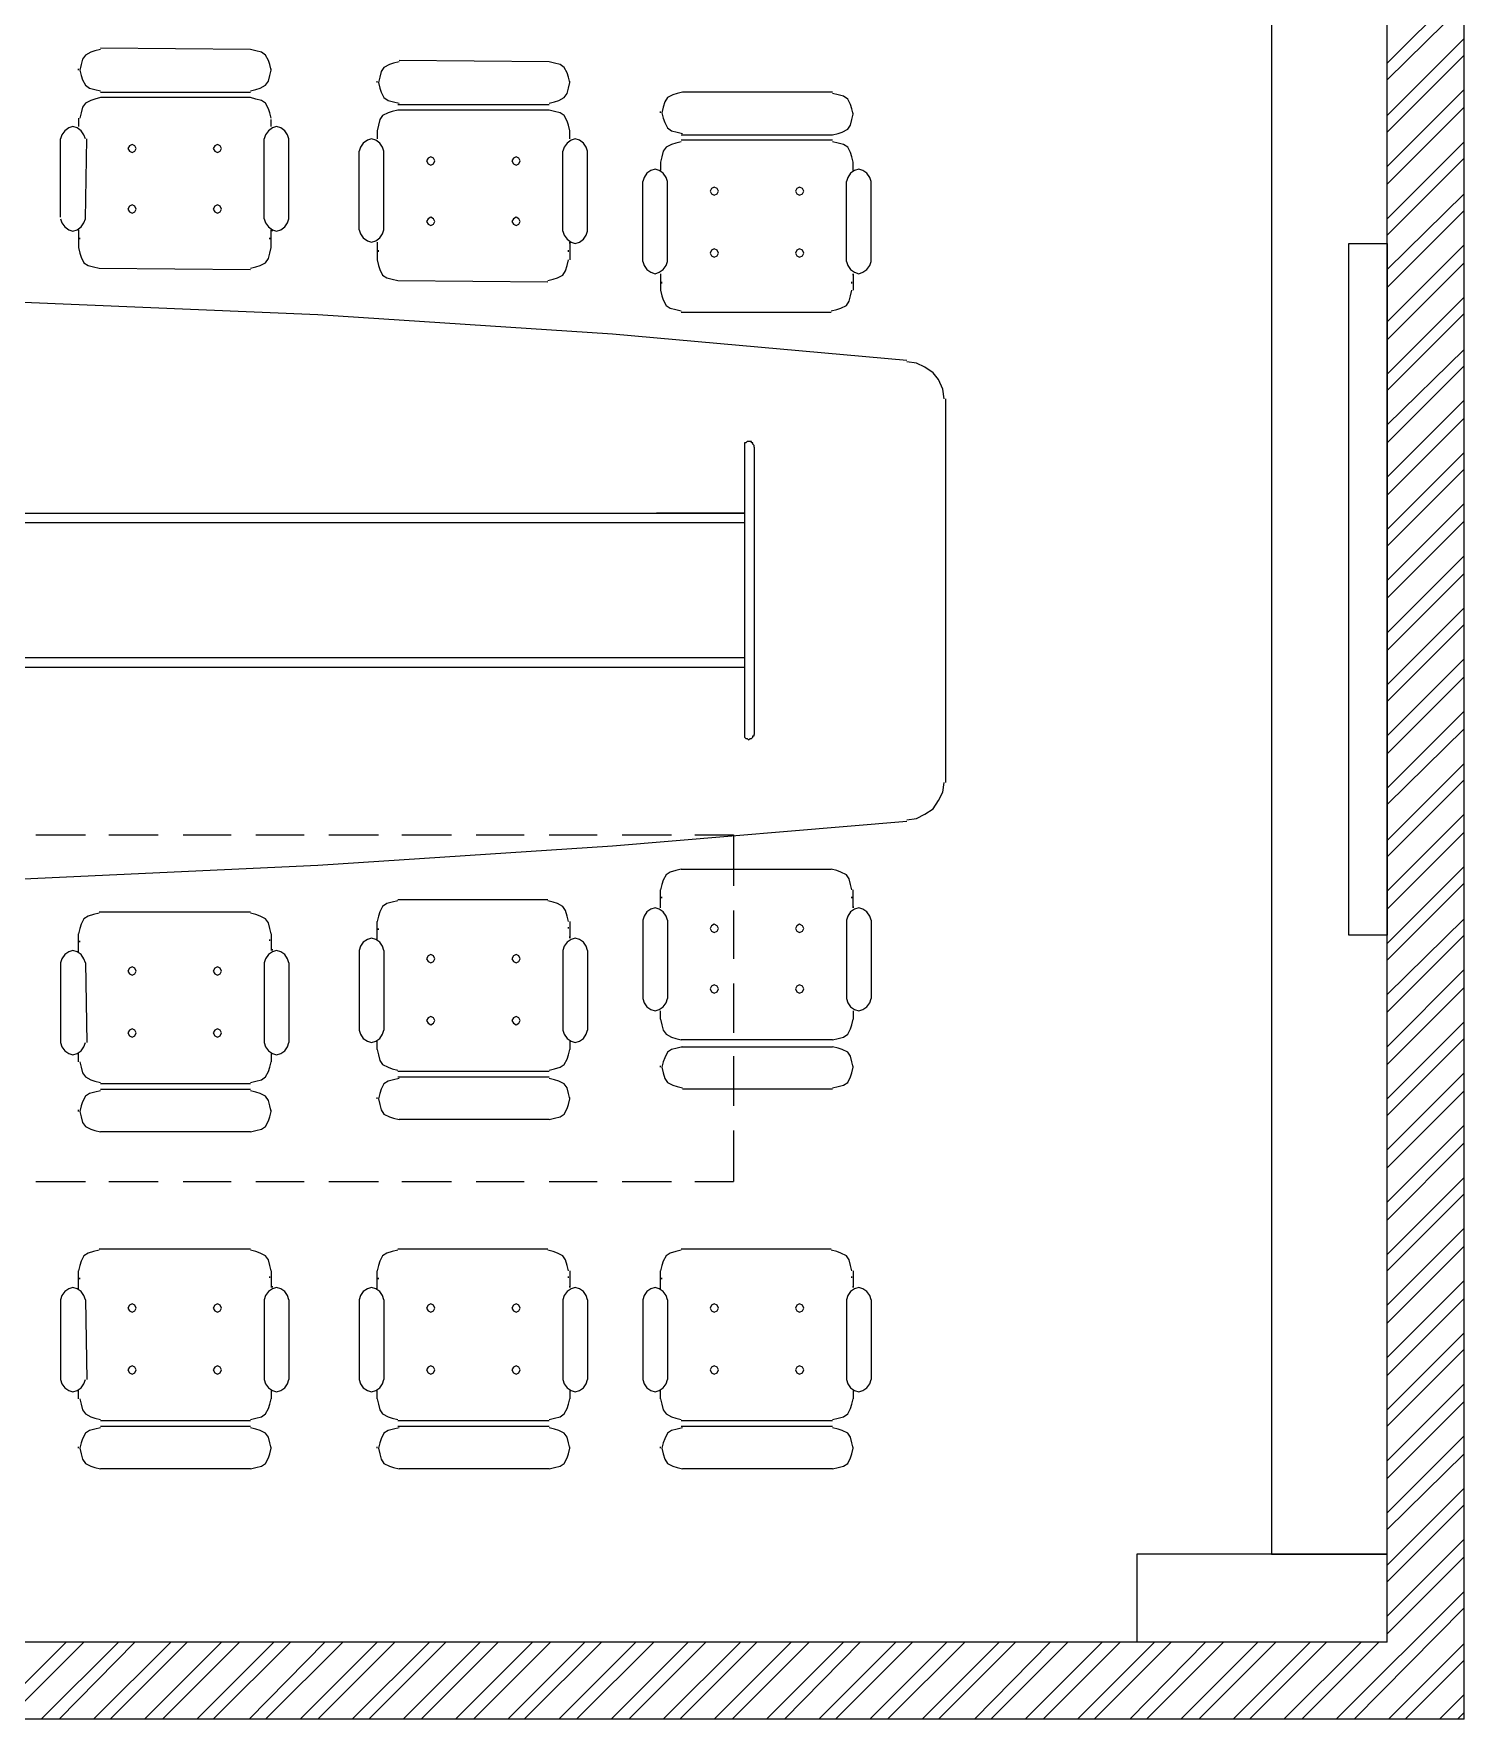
# Model space of a CAD drawing. Header units: millimetres. Extents: x 112177 to 138502, y -9410 to 1407.
# Drawn here: x 133862 to 138502, y -8723 to -3252 of the extents above; entities that cross this region are included whole.
import ezdxf

# ---------------------------------------------------------------- set-up
doc = ezdxf.new("R2010")
doc.units = ezdxf.units.MM
doc.header["$MEASUREMENT"] = 0
doc.layers.get('0').update_dxf_attribs({"linetype": 'CONTINUOUS', "lineweight": 0})

# ---------------------------------------------------------------- blocks, each defined once
blk = doc.blocks.new('A$Cf4af25b8')
at = {"color": 8, "linetype": 'Continuous', "lineweight": 25}
for p, q in [((0, 0), (0, 63.966)), ((-2.371, 2.371), (-2.371, 62.696)), ((-2.371, 50.969), (0, 53.34)), ((-2.371, 50.461), (0, 52.79)), ((-37.338, 51.393), (-41.952, 51.435)), ((-2.371, 49.361), (0, 51.731)), ((-28.152, 51.012), (-32.766, 51.054)), ((-2.371, 48.853), (0, 51.223)), ((-42.63, 50.758), (-42.63, 50.8)), ((-36.703, 50.758), (-36.703, 50.8)), ((-33.443, 50.377), (-33.443, 50.419)), ((-27.517, 50.377), (-27.517, 50.419)), ((-41.952, 50.08), (-37.338, 50.08)), ((-37.338, 49.911), (-41.952, 49.911)), ((-19.431, 50.08), (-24.045, 50.08)), ((-2.371, 47.794), (0, 50.165)), ((-32.808, 49.699), (-28.152, 49.699)), ((-28.152, 49.53), (-32.808, 49.53)), ((-24.723, 49.445), (-24.723, 49.488)), ((-18.796, 49.403), (-18.796, 49.445)), ((-2.371, 47.244), (0, 49.615)), ((-42.63, 49.276), (-42.63, 49.022)), ((-36.703, 49.022), (-36.703, 49.234)), ((-33.443, 48.895), (-33.443, 48.641)), ((-27.517, 48.641), (-27.517, 48.895)), ((-24.088, 48.768), (-19.431, 48.768)), ((-43.18, 46.228), (-43.18, 48.641)), ((-42.418, 46.186), (-42.376, 48.641)), ((-36.915, 46.186), (-36.915, 48.641)), ((-36.153, 46.186), (-36.153, 48.641)), ((-33.994, 45.847), (-33.994, 48.26)), ((-33.232, 45.847), (-33.232, 48.26)), ((-27.728, 45.805), (-27.728, 48.26)), ((-26.966, 45.805), (-26.966, 48.26)), ((-19.431, 48.599), (-24.088, 48.599)), ((-2.371, 46.186), (0, 48.556)), ((-24.723, 47.921), (-24.723, 47.667)), ((-18.796, 47.667), (-18.796, 47.921)), ((-2.371, 45.678), (0, 48.048)), ((-25.273, 44.873), (-25.273, 47.329)), ((-24.511, 44.873), (-24.511, 47.329)), ((-19.008, 44.873), (-19.008, 47.329)), ((-18.246, 44.873), (-18.246, 47.329)), ((-2.371, 44.619), (0, 46.948)), ((-2.371, 44.069), (0, 46.44)), ((-42.63, 45.847), (-42.63, 45.297)), ((-36.703, 45.297), (-36.703, 45.847)), ((-36.661, 45.805), (-36.661, 45.847)), ((-42.587, 45.551), (-42.587, 45.593)), ((-36.745, 45.551), (-36.745, 45.593)), ((-33.443, 45.466), (-33.443, 44.916)), ((-33.401, 45.17), (-33.401, 45.212)), ((-27.559, 45.17), (-27.559, 45.212)), ((-2.371, 43.011), (0, 45.381)), ((-41.995, 44.662), (-37.338, 44.619)), ((-2.371, 42.46), (0, 44.831)), ((-32.808, 44.281), (-28.194, 44.238)), ((-24.723, 44.492), (-24.723, 43.984)), ((-24.68, 44.196), (-24.68, 44.238)), ((-18.838, 44.196), (-18.838, 44.238)), ((-2.371, 41.402), (0, 43.773)), ((-24.088, 43.307), (-19.473, 43.307)), ((-2.371, 40.894), (0, 43.265)), ((-2.371, 39.836), (0, 42.164)), ((-2.371, 39.285), (0, 41.656)), ((-15.96, 40.64), (-15.96, 28.829)), ((-2.371, 38.227), (0, 40.598)), ((-2.371, 37.677), (0, 40.047)), ((-22.14, 39.158), (-22.14, 30.311)), ((-21.844, 39.158), (-21.844, 30.311)), ((-2.371, 36.618), (0, 38.989)), ((-2.371, 36.11), (0, 38.481)), ((-2.371, 35.052), (0, 37.423)), ((-78.359, 37.126), (-22.14, 37.126)), ((-22.14, 37.126), (-24.85, 37.126)), ((-2.371, 34.502), (0, 36.872)), ((-78.359, 36.83), (-22.14, 36.83)), ((-2.371, 33.443), (0, 35.814)), ((-2.371, 32.893), (0, 35.264)), ((-2.371, 31.835), (0, 34.205)), ((-2.371, 31.327), (0, 33.697)), ((-78.359, 32.681), (-22.14, 32.681)), ((-78.359, 32.385), (-22.14, 32.385)), ((-2.371, 30.268), (0, 32.639)), ((-2.371, 29.718), (0, 32.089)), ((-2.371, 28.66), (0, 31.03)), ((-2.371, 28.152), (0, 30.48)), ((-2.371, 27.051), (0, 29.422)), ((-2.371, 26.543), (0, 28.914)), ((-2.371, 25.485), (0, 27.855)), ((-43.942, 27.22), (-42.418, 27.22)), ((-41.698, 27.22), (-40.174, 27.22)), ((-39.412, 27.22), (-37.931, 27.22)), ((-37.169, 27.22), (-35.687, 27.22)), ((-34.925, 27.22), (-33.401, 27.22)), ((-32.681, 27.22), (-31.157, 27.22)), ((-30.395, 27.22), (-28.914, 27.22)), ((-28.152, 27.22), (-26.67, 27.22)), ((-25.908, 27.22), (-24.384, 27.22)), ((-23.664, 27.22), (-22.479, 27.22)), ((-22.479, 27.22), (-22.479, 25.654)), ((-2.371, 24.934), (0, 27.305)), ((-24.088, 26.162), (-19.473, 26.162)), ((-2.371, 23.876), (0, 26.247)), ((-24.723, 24.977), (-24.723, 25.527)), ((-2.371, 23.368), (0, 25.739)), ((-32.808, 25.231), (-28.194, 25.231)), ((-24.68, 25.273), (-24.68, 25.315)), ((-18.838, 25.273), (-18.838, 25.315)), ((-41.995, 24.85), (-37.338, 24.85)), ((-33.443, 24.003), (-33.443, 24.553)), ((-27.559, 24.342), (-27.559, 24.384)), ((-27.517, 24.553), (-27.517, 24.045)), ((-25.273, 24.596), (-25.273, 22.183)), ((-24.511, 24.596), (-24.511, 22.183)), ((-22.479, 24.892), (-22.479, 23.41)), ((-19.008, 24.596), (-19.008, 22.183)), ((-18.246, 24.596), (-18.246, 22.183)), ((-2.371, 22.31), (0, 24.638)), ((-42.63, 23.622), (-42.63, 24.172)), ((-42.587, 23.918), (-42.587, 23.961)), ((-36.745, 23.961), (-36.745, 24.003)), ((-36.703, 24.172), (-36.703, 23.664)), ((-33.401, 24.299), (-33.401, 24.342)), ((-27.517, 24.045), (-27.517, 24.088)), ((-2.371, 21.759), (0, 24.13)), ((-36.661, 23.664), (-36.661, 23.707)), ((-33.994, 23.664), (-33.994, 21.209)), ((-33.232, 23.664), (-33.232, 21.209)), ((-27.728, 23.664), (-27.728, 21.209)), ((-26.966, 23.664), (-26.966, 21.209)), ((-43.18, 23.283), (-43.18, 20.828)), ((-42.418, 23.283), (-42.376, 20.828)), ((-36.915, 23.283), (-36.915, 20.828)), ((-36.153, 23.283), (-36.153, 20.828)), ((-2.371, 20.701), (0, 23.072)), ((-22.479, 22.648), (-22.479, 21.124)), ((-2.371, 20.151), (0, 22.521)), ((-24.723, 21.548), (-24.723, 21.802)), ((-18.796, 21.802), (-18.796, 21.548)), ((-2.371, 19.092), (0, 21.463)), ((-33.443, 20.616), (-33.443, 20.87)), ((-27.517, 20.87), (-27.517, 20.616)), ((-19.431, 20.913), (-24.088, 20.913)), ((-2.371, 18.584), (0, 20.955)), ((-42.63, 20.235), (-42.63, 20.489)), ((-36.703, 20.489), (-36.703, 20.235)), ((-24.088, 20.701), (-19.431, 20.701)), ((-22.479, 20.405), (-22.479, 18.881)), ((-28.152, 19.939), (-32.808, 19.939)), ((-32.808, 19.77), (-28.152, 19.77)), ((-24.723, 20.066), (-24.723, 20.108)), ((-18.796, 20.066), (-18.796, 20.108)), ((-2.371, 17.526), (0, 19.897)), ((-37.338, 19.558), (-41.952, 19.558)), ((-41.952, 19.389), (-37.338, 19.389)), ((-19.431, 19.389), (-24.045, 19.389)), ((-2.371, 16.976), (0, 19.346)), ((-42.63, 18.711), (-42.63, 18.754)), ((-36.703, 18.711), (-36.703, 18.754)), ((-33.443, 19.092), (-33.443, 19.135)), ((-27.517, 19.092), (-27.517, 19.135)), ((-28.152, 18.457), (-32.766, 18.457)), ((-2.371, 15.917), (0, 18.288)), ((-37.338, 18.076), (-41.952, 18.076)), ((-22.479, 18.119), (-22.479, 16.552)), ((-2.371, 15.367), (0, 17.738)), ((-2.371, 14.309), (0, 16.679)), ((-43.942, 16.552), (-42.418, 16.552)), ((-41.698, 16.552), (-40.174, 16.552)), ((-39.412, 16.552), (-37.931, 16.552)), ((-37.169, 16.552), (-35.687, 16.552)), ((-34.925, 16.552), (-33.401, 16.552)), ((-32.681, 16.552), (-31.157, 16.552)), ((-30.395, 16.552), (-28.914, 16.552)), ((-28.152, 16.552), (-26.67, 16.552)), ((-25.908, 16.552), (-24.384, 16.552)), ((-23.664, 16.552), (-22.479, 16.552)), ((-2.371, 13.801), (0, 16.171)), ((-2.371, 12.742), (0, 15.113)), ((-2.371, 12.192), (0, 14.563)), ((-41.995, 14.478), (-37.338, 14.478)), ((-32.808, 14.478), (-28.194, 14.478)), ((-24.088, 14.478), (-19.473, 14.478)), ((-42.63, 13.25), (-42.63, 13.801)), ((-42.587, 13.547), (-42.587, 13.589)), ((-36.745, 13.589), (-36.745, 13.631)), ((-36.703, 13.801), (-36.703, 13.293)), ((-33.443, 13.25), (-33.443, 13.801)), ((-33.401, 13.547), (-33.401, 13.589)), ((-27.559, 13.589), (-27.559, 13.631)), ((-27.517, 13.801), (-27.517, 13.293)), ((-24.723, 13.25), (-24.723, 13.801)), ((-24.68, 13.547), (-24.68, 13.589)), ((-18.838, 13.589), (-18.838, 13.631)), ((-18.796, 13.801), (-18.796, 13.293)), ((-2.371, 11.134), (0, 13.504)), ((-36.661, 13.293), (-36.661, 13.335)), ((-27.517, 13.293), (-27.517, 13.335)), ((-18.796, 13.293), (-18.796, 13.335)), ((-43.18, 12.912), (-43.18, 10.456)), ((-42.418, 12.912), (-42.376, 10.456)), ((-36.915, 12.912), (-36.915, 10.456)), ((-36.153, 12.912), (-36.153, 10.456)), ((-33.994, 12.912), (-33.994, 10.456)), ((-33.232, 12.912), (-33.232, 10.456)), ((-27.728, 12.912), (-27.728, 10.456)), ((-26.966, 12.912), (-26.966, 10.456)), ((-25.273, 12.912), (-25.273, 10.456)), ((-24.511, 12.912), (-24.511, 10.456)), ((-19.008, 12.912), (-19.008, 10.456)), ((-18.246, 12.912), (-18.246, 10.456)), ((-2.371, 10.583), (0, 12.954)), ((-2.371, 9.525), (0, 11.896)), ((-2.371, 9.017), (0, 11.388)), ((-42.63, 9.864), (-42.63, 10.118)), ((-36.703, 10.118), (-36.703, 9.864)), ((-33.443, 9.864), (-33.443, 10.118)), ((-27.517, 10.118), (-27.517, 9.864)), ((-24.723, 9.864), (-24.723, 10.118)), ((-18.796, 10.118), (-18.796, 9.864)), ((-2.371, 7.959), (0, 10.329)), ((-2.371, 7.408), (0, 9.779)), ((-37.338, 9.186), (-41.952, 9.186)), ((-41.952, 9.017), (-37.338, 9.017)), ((-28.152, 9.186), (-32.808, 9.186)), ((-32.808, 9.017), (-28.152, 9.017)), ((-19.431, 9.186), (-24.088, 9.186)), ((-24.088, 9.017), (-19.431, 9.017)), ((-42.63, 8.34), (-42.63, 8.382)), ((-36.703, 8.34), (-36.703, 8.382)), ((-33.443, 8.34), (-33.443, 8.382)), ((-27.517, 8.34), (-27.517, 8.382)), ((-24.723, 8.34), (-24.723, 8.382)), ((-18.796, 8.34), (-18.796, 8.382)), ((-2.371, 6.35), (0, 8.721)), ((-2.371, 5.842), (0, 8.17)), ((-37.338, 7.705), (-41.952, 7.705)), ((-28.152, 7.705), (-32.766, 7.705)), ((-19.431, 7.705), (-24.045, 7.705)), ((-2.371, 4.741), (0, 7.112)), ((-2.371, 4.233), (0, 6.604)), ((-2.371, 3.175), (0, 5.546)), ((-2.371, 5.08), (-10.075, 5.08)), ((-10.075, 5.08), (-10.075, 2.371)), ((-2.371, 2.625), (0, 4.995)), ((-3.937, 0), (0, 3.937)), ((-3.387, 0), (0, 3.429)), ((-10.075, 2.371), (-55.499, 2.371)), ((-45.381, 0), (-43.011, 2.371)), ((-44.831, 0), (-42.46, 2.371)), ((-43.773, 0), (-41.402, 2.371)), ((-43.222, 0), (-40.894, 2.371)), ((-42.164, 0), (-39.793, 2.371)), ((-41.656, 0), (-39.285, 2.371)), ((-40.598, 0), (-38.227, 2.371)), ((-40.047, 0), (-37.677, 2.371)), ((-38.989, 0), (-36.618, 2.371)), ((-38.481, 0), (-36.11, 2.371)), ((-37.38, 0), (-35.052, 2.371)), ((-36.872, 0), (-34.502, 2.371)), ((-35.814, 0), (-33.443, 2.371)), ((-35.264, 0), (-32.893, 2.371)), ((-34.205, 0), (-31.835, 2.371)), ((-33.697, 0), (-31.327, 2.371)), ((-32.639, 0), (-30.268, 2.371)), ((-32.089, 0), (-29.718, 2.371)), ((-31.03, 0), (-28.66, 2.371)), ((-30.48, 0), (-28.109, 2.371)), ((-29.422, 0), (-27.051, 2.371)), ((-28.914, 0), (-26.543, 2.371)), ((-27.855, 0), (-25.485, 2.371)), ((-27.305, 0), (-24.934, 2.371)), ((-26.247, 0), (-23.876, 2.371)), ((-25.696, 0), (-23.326, 2.371)), ((-24.638, 0), (-22.267, 2.371)), ((-24.13, 0), (-21.759, 2.371)), ((-23.072, 0), (-20.701, 2.371)), ((-22.521, 0), (-20.151, 2.371)), ((-21.463, 0), (-19.092, 2.371)), ((-20.913, 0), (-18.584, 2.371)), ((-19.854, 0), (-17.484, 2.371)), ((-19.346, 0), (-16.976, 2.371)), ((-18.288, 0), (-15.917, 2.371)), ((-17.738, 0), (-15.367, 2.371)), ((-16.679, 0), (-14.309, 2.371)), ((-16.171, 0), (-13.801, 2.371)), ((-15.071, 0), (-12.742, 2.371)), ((-14.563, 0), (-12.192, 2.371)), ((-13.504, 0), (-11.134, 2.371)), ((-12.954, 0), (-10.583, 2.371)), ((-11.896, 0), (-9.525, 2.371)), ((-11.388, 0), (-9.017, 2.371)), ((-10.287, 0), (-7.959, 2.371)), ((-2.371, 2.371), (-10.075, 2.371)), ((-9.779, 0), (-7.408, 2.371)), ((-8.721, 0), (-6.35, 2.371)), ((-8.17, 0), (-5.8, 2.371)), ((-7.112, 0), (-4.741, 2.371)), ((-6.604, 0), (-4.233, 2.371)), ((-5.546, 0), (-3.175, 2.371)), ((-4.995, 0), (-2.625, 2.371)), ((-2.328, 0), (0, 2.328)), ((-1.82, 0), (0, 1.82)), ((-0.762, 0), (0, 0.762)), ((-10.075, 0), (-55.499, 0)), ((0, 0), (-10.075, 0)), ((-0.212, 0), (0, 0.212))]:
    blk.add_line(p, q, dxfattribs=at)
for points in [[(-5.927, 65.236), (-5.927, 5.08), (-2.371, 5.08), (-2.371, 62.696)], [(-41.952, 51.393), (-42.122, 51.35), (-42.249, 51.308), (-42.418, 51.223), (-42.503, 51.096), (-42.545, 50.927), (-42.587, 50.758)], [(-36.703, 50.758), (-36.745, 50.927), (-36.788, 51.054), (-36.872, 51.223), (-36.999, 51.308), (-37.169, 51.35), (-37.338, 51.393)], [(-32.766, 51.012), (-32.935, 50.969), (-33.062, 50.927), (-33.232, 50.842), (-33.316, 50.715), (-33.359, 50.546), (-33.401, 50.377)], [(-27.517, 50.377), (-27.559, 50.546), (-27.601, 50.673), (-27.686, 50.842), (-27.813, 50.927), (-27.982, 50.969), (-28.152, 51.012)], [(-42.587, 50.758), (-42.545, 50.588), (-42.503, 50.461), (-42.418, 50.292), (-42.291, 50.207), (-42.122, 50.165), (-41.952, 50.123)], [(-37.338, 50.123), (-37.169, 50.165), (-37.042, 50.207), (-36.872, 50.292), (-36.788, 50.419), (-36.745, 50.588), (-36.703, 50.758)], [(-33.401, 50.377), (-33.359, 50.207), (-33.316, 50.08), (-33.232, 49.911), (-33.105, 49.826), (-32.935, 49.784), (-32.766, 49.742)], [(-28.152, 49.742), (-27.982, 49.784), (-27.855, 49.826), (-27.686, 49.911), (-27.601, 50.038), (-27.559, 50.207), (-27.517, 50.377)], [(-41.952, 49.911), (-42.122, 49.869), (-42.249, 49.826), (-42.418, 49.742), (-42.503, 49.615), (-42.545, 49.445), (-42.587, 49.276)], [(-36.703, 49.276), (-36.745, 49.445), (-36.788, 49.572), (-36.872, 49.742), (-36.999, 49.826), (-37.169, 49.869), (-37.338, 49.911)], [(-24.045, 50.08), (-24.215, 50.038), (-24.342, 49.996), (-24.511, 49.911), (-24.596, 49.784), (-24.638, 49.615), (-24.68, 49.445)], [(-18.796, 49.403), (-18.838, 49.572), (-18.881, 49.699), (-18.965, 49.869), (-19.092, 49.953), (-19.262, 49.996), (-19.431, 50.038)], [(-32.808, 49.53), (-32.978, 49.488), (-33.105, 49.445), (-33.274, 49.361), (-33.359, 49.234), (-33.401, 49.064), (-33.443, 48.895)], [(-27.517, 48.895), (-27.559, 49.064), (-27.601, 49.191), (-27.686, 49.361), (-27.813, 49.445), (-27.982, 49.488), (-28.152, 49.53)], [(-24.68, 49.445), (-24.638, 49.276), (-24.596, 49.149), (-24.511, 48.98), (-24.384, 48.895), (-24.215, 48.853), (-24.045, 48.81)], [(-19.431, 48.768), (-19.262, 48.81), (-19.135, 48.853), (-18.965, 48.937), (-18.881, 49.064), (-18.838, 49.234), (-18.796, 49.403)], [(-42.418, 48.641), (-42.46, 48.768), (-42.545, 48.895), (-42.672, 48.98), (-42.799, 49.022), (-42.926, 48.98), (-43.053, 48.895), (-43.138, 48.768), (-43.18, 48.641)], [(-36.153, 48.641), (-36.195, 48.768), (-36.28, 48.895), (-36.407, 48.98), (-36.534, 49.022), (-36.661, 48.98), (-36.788, 48.895), (-36.872, 48.768), (-36.915, 48.641)], [(-33.232, 48.26), (-33.274, 48.387), (-33.359, 48.514), (-33.486, 48.599), (-33.613, 48.641), (-33.74, 48.599), (-33.867, 48.514), (-33.951, 48.387), (-33.994, 48.26)], [(-26.966, 48.26), (-27.009, 48.387), (-27.093, 48.514), (-27.22, 48.599), (-27.347, 48.641), (-27.474, 48.599), (-27.601, 48.514), (-27.686, 48.387), (-27.728, 48.26)], [(-24.088, 48.556), (-24.257, 48.514), (-24.384, 48.472), (-24.553, 48.387), (-24.638, 48.26), (-24.68, 48.091), (-24.723, 47.921)], [(-18.796, 47.921), (-18.838, 48.091), (-18.881, 48.218), (-18.965, 48.387), (-19.092, 48.472), (-19.262, 48.514), (-19.431, 48.556)], [(-24.511, 47.329), (-24.553, 47.456), (-24.638, 47.583), (-24.765, 47.667), (-24.892, 47.71), (-25.019, 47.667), (-25.146, 47.583), (-25.231, 47.456), (-25.273, 47.329)], [(-18.246, 47.329), (-18.288, 47.456), (-18.373, 47.583), (-18.5, 47.667), (-18.627, 47.71), (-18.754, 47.667), (-18.881, 47.583), (-18.965, 47.456), (-19.008, 47.329)], [(-43.18, 46.186), (-43.138, 46.059), (-43.053, 45.932), (-42.926, 45.847), (-42.799, 45.805), (-42.672, 45.847), (-42.545, 45.932), (-42.46, 46.059), (-42.418, 46.186)], [(-36.915, 46.186), (-36.872, 46.059), (-36.788, 45.932), (-36.661, 45.847), (-36.534, 45.805), (-36.407, 45.847), (-36.28, 45.932), (-36.195, 46.059), (-36.153, 46.186)], [(-33.994, 45.847), (-33.951, 45.72), (-33.867, 45.593), (-33.74, 45.508), (-33.613, 45.466), (-33.486, 45.508), (-33.359, 45.593), (-33.274, 45.72), (-33.232, 45.847)], [(-27.728, 45.805), (-27.686, 45.678), (-27.601, 45.551), (-27.474, 45.466), (-27.347, 45.424), (-27.22, 45.466), (-27.093, 45.551), (-27.009, 45.678), (-26.966, 45.805)], [(-42.63, 45.297), (-42.587, 45.127), (-42.545, 45), (-42.46, 44.831), (-42.333, 44.746), (-42.164, 44.704), (-41.995, 44.662)], [(-37.338, 44.662), (-37.169, 44.704), (-37.042, 44.746), (-36.872, 44.831), (-36.788, 44.958), (-36.745, 45.127), (-36.703, 45.297)], [(-27.517, 45.424), (-27.517, 45.466), (-27.517, 44.916)], [(-33.443, 44.916), (-33.401, 44.746), (-33.359, 44.619), (-33.274, 44.45), (-33.147, 44.365), (-32.978, 44.323), (-32.808, 44.281)], [(-28.194, 44.281), (-28.025, 44.323), (-27.898, 44.365), (-27.728, 44.45), (-27.644, 44.577), (-27.601, 44.746), (-27.559, 44.916)], [(-25.273, 44.873), (-25.231, 44.746), (-25.146, 44.619), (-25.019, 44.535), (-24.892, 44.492), (-24.765, 44.535), (-24.638, 44.619), (-24.553, 44.746), (-24.511, 44.873)], [(-19.008, 44.873), (-18.965, 44.746), (-18.881, 44.619), (-18.754, 44.535), (-18.627, 44.492), (-18.5, 44.535), (-18.373, 44.619), (-18.288, 44.746), (-18.246, 44.873)], [(-18.796, 44.45), (-18.796, 44.492), (-18.796, 43.984)], [(-17.145, 41.825), (-26.204, 42.63), (-35.264, 43.222), (-44.323, 43.603)], [(-24.723, 43.984), (-24.68, 43.815), (-24.638, 43.688), (-24.553, 43.519), (-24.426, 43.434), (-24.257, 43.392), (-24.088, 43.349)], [(-19.473, 43.349), (-19.304, 43.392), (-19.177, 43.434), (-19.008, 43.519), (-18.923, 43.646), (-18.881, 43.815), (-18.838, 43.984)], [(-16.002, 40.64), (-16.044, 40.936), (-16.171, 41.233), (-16.341, 41.444), (-16.595, 41.614), (-16.849, 41.741), (-17.145, 41.783)], [(-21.844, 39.158), (-21.844, 39.201), (-21.886, 39.243), (-21.886, 39.285), (-21.929, 39.285), (-21.929, 39.328), (-21.971, 39.328), (-22.013, 39.328), (-22.056, 39.328), (-22.098, 39.285), (-22.14, 39.285), (-22.14, 39.243), (-22.14, 39.201), (-22.14, 39.158)], [(-22.14, 30.311), (-22.14, 30.268), (-22.14, 30.226), (-22.098, 30.184), (-22.056, 30.184), (-22.013, 30.141), (-21.971, 30.184), (-21.929, 30.184), (-21.886, 30.226), (-21.886, 30.268), (-21.844, 30.268), (-21.844, 30.311)], [(-17.145, 27.686), (-16.849, 27.728), (-16.595, 27.855), (-16.341, 28.025), (-16.171, 28.279), (-16.044, 28.533), (-16.002, 28.829)], [(-44.323, 25.866), (-35.264, 26.289), (-26.204, 26.882), (-17.145, 27.644)], [(-24.088, 26.162), (-24.257, 26.12), (-24.426, 26.077), (-24.553, 25.993), (-24.638, 25.823), (-24.68, 25.696), (-24.723, 25.527)], [(-18.838, 25.527), (-18.881, 25.696), (-18.923, 25.866), (-19.008, 25.993), (-19.177, 26.077), (-19.304, 26.12), (-19.473, 26.162)], [(-18.796, 25.019), (-18.796, 24.977), (-18.796, 25.527)], [(-32.808, 25.188), (-32.978, 25.146), (-33.147, 25.104), (-33.274, 25.019), (-33.359, 24.85), (-33.401, 24.723), (-33.443, 24.553)], [(-27.559, 24.553), (-27.601, 24.723), (-27.644, 24.892), (-27.728, 25.019), (-27.898, 25.104), (-28.025, 25.146), (-28.194, 25.188)], [(-24.511, 24.596), (-24.553, 24.723), (-24.638, 24.85), (-24.765, 24.934), (-24.892, 24.977), (-25.019, 24.934), (-25.146, 24.85), (-25.231, 24.723), (-25.273, 24.596)], [(-18.246, 24.596), (-18.288, 24.723), (-18.373, 24.85), (-18.5, 24.934), (-18.627, 24.977), (-18.754, 24.934), (-18.881, 24.85), (-18.965, 24.723), (-19.008, 24.596)], [(-41.995, 24.807), (-42.164, 24.765), (-42.333, 24.723), (-42.46, 24.638), (-42.545, 24.469), (-42.587, 24.342), (-42.63, 24.172)], [(-36.703, 24.172), (-36.745, 24.342), (-36.788, 24.511), (-36.872, 24.638), (-37.042, 24.723), (-37.169, 24.765), (-37.338, 24.807)], [(-33.232, 23.664), (-33.274, 23.791), (-33.359, 23.918), (-33.486, 24.003), (-33.613, 24.045), (-33.74, 24.003), (-33.867, 23.918), (-33.951, 23.791), (-33.994, 23.664)], [(-26.966, 23.664), (-27.009, 23.791), (-27.093, 23.918), (-27.22, 24.003), (-27.347, 24.045), (-27.474, 24.003), (-27.601, 23.918), (-27.686, 23.791), (-27.728, 23.664)], [(-42.418, 23.283), (-42.46, 23.41), (-42.545, 23.537), (-42.672, 23.622), (-42.799, 23.664), (-42.926, 23.622), (-43.053, 23.537), (-43.138, 23.41), (-43.18, 23.283)], [(-36.153, 23.283), (-36.195, 23.41), (-36.28, 23.537), (-36.407, 23.622), (-36.534, 23.664), (-36.661, 23.622), (-36.788, 23.537), (-36.872, 23.41), (-36.915, 23.283)], [(-25.273, 22.183), (-25.231, 22.056), (-25.146, 21.929), (-25.019, 21.844), (-24.892, 21.802), (-24.765, 21.844), (-24.638, 21.929), (-24.553, 22.056), (-24.511, 22.183)], [(-19.008, 22.183), (-18.965, 22.056), (-18.881, 21.929), (-18.754, 21.844), (-18.627, 21.802), (-18.5, 21.844), (-18.373, 21.929), (-18.288, 22.056), (-18.246, 22.183)], [(-24.723, 21.548), (-24.68, 21.378), (-24.638, 21.209), (-24.553, 21.082), (-24.384, 20.997), (-24.257, 20.955), (-24.088, 20.913)], [(-19.431, 20.913), (-19.262, 20.955), (-19.092, 20.997), (-18.965, 21.082), (-18.881, 21.251), (-18.838, 21.378), (-18.796, 21.548)], [(-43.18, 20.828), (-43.138, 20.701), (-43.053, 20.574), (-42.926, 20.489), (-42.799, 20.447), (-42.672, 20.489), (-42.545, 20.574), (-42.46, 20.701), (-42.418, 20.828)], [(-36.915, 20.828), (-36.872, 20.701), (-36.788, 20.574), (-36.661, 20.489), (-36.534, 20.447), (-36.407, 20.489), (-36.28, 20.574), (-36.195, 20.701), (-36.153, 20.828)], [(-33.994, 21.209), (-33.951, 21.082), (-33.867, 20.955), (-33.74, 20.87), (-33.613, 20.828), (-33.486, 20.87), (-33.359, 20.955), (-33.274, 21.082), (-33.232, 21.209)], [(-27.728, 21.209), (-27.686, 21.082), (-27.601, 20.955), (-27.474, 20.87), (-27.347, 20.828), (-27.22, 20.87), (-27.093, 20.955), (-27.009, 21.082), (-26.966, 21.209)], [(-42.587, 20.235), (-42.545, 20.066), (-42.503, 19.897), (-42.418, 19.77), (-42.249, 19.685), (-42.122, 19.643), (-41.952, 19.6)], [(-37.338, 19.6), (-37.169, 19.643), (-36.999, 19.685), (-36.872, 19.77), (-36.788, 19.939), (-36.745, 20.066), (-36.703, 20.235)], [(-33.443, 20.616), (-33.401, 20.447), (-33.359, 20.278), (-33.274, 20.151), (-33.105, 20.066), (-32.978, 20.024), (-32.808, 19.981)], [(-28.152, 19.981), (-27.982, 20.024), (-27.813, 20.066), (-27.686, 20.151), (-27.601, 20.32), (-27.559, 20.447), (-27.517, 20.616)], [(-24.045, 20.701), (-24.215, 20.659), (-24.384, 20.616), (-24.511, 20.532), (-24.596, 20.362), (-24.638, 20.235), (-24.68, 20.066)], [(-18.796, 20.066), (-18.838, 20.235), (-18.881, 20.405), (-18.965, 20.532), (-19.135, 20.616), (-19.262, 20.659), (-19.431, 20.701)], [(-32.766, 19.727), (-32.935, 19.685), (-33.105, 19.643), (-33.232, 19.558), (-33.316, 19.389), (-33.359, 19.262), (-33.401, 19.092)], [(-27.517, 19.092), (-27.559, 19.262), (-27.601, 19.431), (-27.686, 19.558), (-27.855, 19.643), (-27.982, 19.685), (-28.152, 19.727)], [(-24.68, 20.066), (-24.638, 19.897), (-24.596, 19.727), (-24.511, 19.6), (-24.342, 19.516), (-24.215, 19.473), (-24.045, 19.431)], [(-19.431, 19.431), (-19.262, 19.473), (-19.092, 19.516), (-18.965, 19.6), (-18.881, 19.77), (-18.838, 19.897), (-18.796, 20.066)], [(-41.952, 19.346), (-42.122, 19.304), (-42.291, 19.262), (-42.418, 19.177), (-42.503, 19.008), (-42.545, 18.881), (-42.587, 18.711)], [(-36.703, 18.711), (-36.745, 18.881), (-36.788, 19.05), (-36.872, 19.177), (-37.042, 19.262), (-37.169, 19.304), (-37.338, 19.346)], [(-42.587, 18.711), (-42.545, 18.542), (-42.503, 18.373), (-42.418, 18.246), (-42.249, 18.161), (-42.122, 18.119), (-41.952, 18.076)], [(-37.338, 18.076), (-37.169, 18.119), (-36.999, 18.161), (-36.872, 18.246), (-36.788, 18.415), (-36.745, 18.542), (-36.703, 18.711)], [(-33.401, 19.092), (-33.359, 18.923), (-33.316, 18.754), (-33.232, 18.627), (-33.062, 18.542), (-32.935, 18.5), (-32.766, 18.457)], [(-28.152, 18.457), (-27.982, 18.5), (-27.813, 18.542), (-27.686, 18.627), (-27.601, 18.796), (-27.559, 18.923), (-27.517, 19.092)], [(-41.995, 14.436), (-42.164, 14.393), (-42.333, 14.351), (-42.46, 14.266), (-42.545, 14.097), (-42.587, 13.97), (-42.63, 13.801)], [(-36.703, 13.801), (-36.745, 13.97), (-36.788, 14.139), (-36.872, 14.266), (-37.042, 14.351), (-37.169, 14.393), (-37.338, 14.436)], [(-32.808, 14.436), (-32.978, 14.393), (-33.147, 14.351), (-33.274, 14.266), (-33.359, 14.097), (-33.401, 13.97), (-33.443, 13.801)], [(-27.559, 13.801), (-27.601, 13.97), (-27.644, 14.139), (-27.728, 14.266), (-27.898, 14.351), (-28.025, 14.393), (-28.194, 14.436)], [(-24.088, 14.436), (-24.257, 14.393), (-24.426, 14.351), (-24.553, 14.266), (-24.638, 14.097), (-24.68, 13.97), (-24.723, 13.801)], [(-18.838, 13.801), (-18.881, 13.97), (-18.923, 14.139), (-19.008, 14.266), (-19.177, 14.351), (-19.304, 14.393), (-19.473, 14.436)], [(-42.418, 12.912), (-42.46, 13.039), (-42.545, 13.166), (-42.672, 13.25), (-42.799, 13.293), (-42.926, 13.25), (-43.053, 13.166), (-43.138, 13.039), (-43.18, 12.912)], [(-36.153, 12.912), (-36.195, 13.039), (-36.28, 13.166), (-36.407, 13.25), (-36.534, 13.293), (-36.661, 13.25), (-36.788, 13.166), (-36.872, 13.039), (-36.915, 12.912)], [(-33.232, 12.912), (-33.274, 13.039), (-33.359, 13.166), (-33.486, 13.25), (-33.613, 13.293), (-33.74, 13.25), (-33.867, 13.166), (-33.951, 13.039), (-33.994, 12.912)], [(-26.966, 12.912), (-27.009, 13.039), (-27.093, 13.166), (-27.22, 13.25), (-27.347, 13.293), (-27.474, 13.25), (-27.601, 13.166), (-27.686, 13.039), (-27.728, 12.912)], [(-24.511, 12.912), (-24.553, 13.039), (-24.638, 13.166), (-24.765, 13.25), (-24.892, 13.293), (-25.019, 13.25), (-25.146, 13.166), (-25.231, 13.039), (-25.273, 12.912)], [(-18.246, 12.912), (-18.288, 13.039), (-18.373, 13.166), (-18.5, 13.25), (-18.627, 13.293), (-18.754, 13.25), (-18.881, 13.166), (-18.965, 13.039), (-19.008, 12.912)], [(-43.18, 10.456), (-43.138, 10.329), (-43.053, 10.202), (-42.926, 10.118), (-42.799, 10.075), (-42.672, 10.118), (-42.545, 10.202), (-42.46, 10.329), (-42.418, 10.456)], [(-36.915, 10.456), (-36.872, 10.329), (-36.788, 10.202), (-36.661, 10.118), (-36.534, 10.075), (-36.407, 10.118), (-36.28, 10.202), (-36.195, 10.329), (-36.153, 10.456)], [(-33.994, 10.456), (-33.951, 10.329), (-33.867, 10.202), (-33.74, 10.118), (-33.613, 10.075), (-33.486, 10.118), (-33.359, 10.202), (-33.274, 10.329), (-33.232, 10.456)], [(-27.728, 10.456), (-27.686, 10.329), (-27.601, 10.202), (-27.474, 10.118), (-27.347, 10.075), (-27.22, 10.118), (-27.093, 10.202), (-27.009, 10.329), (-26.966, 10.456)], [(-25.273, 10.456), (-25.231, 10.329), (-25.146, 10.202), (-25.019, 10.118), (-24.892, 10.075), (-24.765, 10.118), (-24.638, 10.202), (-24.553, 10.329), (-24.511, 10.456)], [(-19.008, 10.456), (-18.965, 10.329), (-18.881, 10.202), (-18.754, 10.118), (-18.627, 10.075), (-18.5, 10.118), (-18.373, 10.202), (-18.288, 10.329), (-18.246, 10.456)], [(-42.587, 9.864), (-42.545, 9.694), (-42.503, 9.525), (-42.418, 9.398), (-42.249, 9.313), (-42.122, 9.271), (-41.952, 9.229)], [(-37.338, 9.229), (-37.169, 9.271), (-36.999, 9.313), (-36.872, 9.398), (-36.788, 9.567), (-36.745, 9.694), (-36.703, 9.864)], [(-33.443, 9.864), (-33.401, 9.694), (-33.359, 9.525), (-33.274, 9.398), (-33.105, 9.313), (-32.978, 9.271), (-32.808, 9.229)], [(-28.152, 9.229), (-27.982, 9.271), (-27.813, 9.313), (-27.686, 9.398), (-27.601, 9.567), (-27.559, 9.694), (-27.517, 9.864)], [(-24.723, 9.864), (-24.68, 9.694), (-24.638, 9.525), (-24.553, 9.398), (-24.384, 9.313), (-24.257, 9.271), (-24.088, 9.229)], [(-19.431, 9.229), (-19.262, 9.271), (-19.092, 9.313), (-18.965, 9.398), (-18.881, 9.567), (-18.838, 9.694), (-18.796, 9.864)], [(-41.952, 8.975), (-42.122, 8.932), (-42.291, 8.89), (-42.418, 8.805), (-42.503, 8.636), (-42.545, 8.509), (-42.587, 8.34)], [(-36.703, 8.34), (-36.745, 8.509), (-36.788, 8.678), (-36.872, 8.805), (-37.042, 8.89), (-37.169, 8.932), (-37.338, 8.975)], [(-32.766, 8.975), (-32.935, 8.932), (-33.105, 8.89), (-33.232, 8.805), (-33.316, 8.636), (-33.359, 8.509), (-33.401, 8.34)], [(-27.517, 8.34), (-27.559, 8.509), (-27.601, 8.678), (-27.686, 8.805), (-27.855, 8.89), (-27.982, 8.932), (-28.152, 8.975)], [(-24.045, 8.975), (-24.215, 8.932), (-24.384, 8.89), (-24.511, 8.805), (-24.596, 8.636), (-24.638, 8.509), (-24.68, 8.34)], [(-18.796, 8.34), (-18.838, 8.509), (-18.881, 8.678), (-18.965, 8.805), (-19.135, 8.89), (-19.262, 8.932), (-19.431, 8.975)], [(-42.587, 8.34), (-42.545, 8.17), (-42.503, 8.001), (-42.418, 7.874), (-42.249, 7.789), (-42.122, 7.747), (-41.952, 7.705)], [(-37.338, 7.705), (-37.169, 7.747), (-36.999, 7.789), (-36.872, 7.874), (-36.788, 8.043), (-36.745, 8.17), (-36.703, 8.34)], [(-33.401, 8.34), (-33.359, 8.17), (-33.316, 8.001), (-33.232, 7.874), (-33.062, 7.789), (-32.935, 7.747), (-32.766, 7.705)], [(-28.152, 7.705), (-27.982, 7.747), (-27.813, 7.789), (-27.686, 7.874), (-27.601, 8.043), (-27.559, 8.17), (-27.517, 8.34)], [(-24.68, 8.34), (-24.638, 8.17), (-24.596, 8.001), (-24.511, 7.874), (-24.342, 7.789), (-24.215, 7.747), (-24.045, 7.705)], [(-19.431, 7.705), (-19.262, 7.747), (-19.092, 7.789), (-18.965, 7.874), (-18.881, 8.043), (-18.838, 8.17), (-18.796, 8.34)]]:
    blk.add_lwpolyline(points, dxfattribs=at)
for points in [[(-41.063, 48.429), (-41.106, 48.345), (-41.063, 48.26), (-40.979, 48.218), (-40.894, 48.26), (-40.852, 48.345), (-40.894, 48.429), (-40.979, 48.472)], [(-38.439, 48.429), (-38.481, 48.345), (-38.439, 48.26), (-38.354, 48.218), (-38.269, 48.26), (-38.227, 48.345), (-38.269, 48.429), (-38.354, 48.472)], [(-31.877, 48.048), (-31.919, 47.964), (-31.877, 47.879), (-31.792, 47.837), (-31.708, 47.879), (-31.665, 47.964), (-31.708, 48.048), (-31.792, 48.091)], [(-29.252, 48.048), (-29.295, 47.964), (-29.252, 47.879), (-29.168, 47.837), (-29.083, 47.879), (-29.041, 47.964), (-29.083, 48.048), (-29.168, 48.091)], [(-23.156, 47.117), (-23.199, 47.032), (-23.156, 46.948), (-23.072, 46.905), (-22.987, 46.948), (-22.945, 47.032), (-22.987, 47.117), (-23.072, 47.159)], [(-20.532, 47.117), (-20.574, 47.032), (-20.532, 46.948), (-20.447, 46.905), (-20.362, 46.948), (-20.32, 47.032), (-20.362, 47.117), (-20.447, 47.159)], [(-40.894, 46.567), (-40.979, 46.609), (-41.063, 46.567), (-41.106, 46.482), (-41.063, 46.397), (-40.979, 46.355), (-40.894, 46.397), (-40.852, 46.482)], [(-38.439, 46.567), (-38.481, 46.482), (-38.439, 46.397), (-38.354, 46.355), (-38.269, 46.397), (-38.227, 46.482), (-38.269, 46.567), (-38.354, 46.609)], [(-31.708, 46.186), (-31.792, 46.228), (-31.877, 46.186), (-31.919, 46.101), (-31.877, 46.016), (-31.792, 45.974), (-31.708, 46.016), (-31.665, 46.101)], [(-29.252, 46.186), (-29.295, 46.101), (-29.252, 46.016), (-29.168, 45.974), (-29.083, 46.016), (-29.041, 46.101), (-29.083, 46.186), (-29.168, 46.228)], [(-22.987, 45.212), (-23.072, 45.254), (-23.156, 45.212), (-23.199, 45.127), (-23.156, 45.043), (-23.072, 45), (-22.987, 45.043), (-22.945, 45.127)], [(-20.532, 45.212), (-20.574, 45.127), (-20.532, 45.043), (-20.447, 45), (-20.362, 45.043), (-20.32, 45.127), (-20.362, 45.212), (-20.447, 45.254)], [(-3.556, 45.424), (-2.371, 45.424), (-2.371, 24.13), (-3.556, 24.13)], [(-23.156, 24.426), (-23.199, 24.342), (-23.156, 24.257), (-23.072, 24.215), (-22.987, 24.257), (-22.945, 24.342), (-22.987, 24.426), (-23.072, 24.469)], [(-20.362, 24.426), (-20.447, 24.469), (-20.532, 24.426), (-20.574, 24.342), (-20.532, 24.257), (-20.447, 24.215), (-20.362, 24.257), (-20.32, 24.342)], [(-31.877, 23.495), (-31.919, 23.41), (-31.877, 23.326), (-31.792, 23.283), (-31.708, 23.326), (-31.665, 23.41), (-31.708, 23.495), (-31.792, 23.537)], [(-29.083, 23.495), (-29.168, 23.537), (-29.252, 23.495), (-29.295, 23.41), (-29.252, 23.326), (-29.168, 23.283), (-29.083, 23.326), (-29.041, 23.41)], [(-41.063, 23.114), (-41.106, 23.029), (-41.063, 22.945), (-40.979, 22.902), (-40.894, 22.945), (-40.852, 23.029), (-40.894, 23.114), (-40.979, 23.156)], [(-38.269, 23.114), (-38.354, 23.156), (-38.439, 23.114), (-38.481, 23.029), (-38.439, 22.945), (-38.354, 22.902), (-38.269, 22.945), (-38.227, 23.029)], [(-22.987, 22.564), (-23.072, 22.606), (-23.156, 22.564), (-23.199, 22.479), (-23.156, 22.394), (-23.072, 22.352), (-22.987, 22.394), (-22.945, 22.479)], [(-20.362, 22.564), (-20.447, 22.606), (-20.532, 22.564), (-20.574, 22.479), (-20.532, 22.394), (-20.447, 22.352), (-20.362, 22.394), (-20.32, 22.479)], [(-31.708, 21.59), (-31.792, 21.632), (-31.877, 21.59), (-31.919, 21.505), (-31.877, 21.421), (-31.792, 21.378), (-31.708, 21.421), (-31.665, 21.505)], [(-29.083, 21.59), (-29.168, 21.632), (-29.252, 21.59), (-29.295, 21.505), (-29.252, 21.421), (-29.168, 21.378), (-29.083, 21.421), (-29.041, 21.505)], [(-40.894, 21.209), (-40.979, 21.251), (-41.063, 21.209), (-41.106, 21.124), (-41.063, 21.04), (-40.979, 20.997), (-40.894, 21.04), (-40.852, 21.124)], [(-38.269, 21.209), (-38.354, 21.251), (-38.439, 21.209), (-38.481, 21.124), (-38.439, 21.04), (-38.354, 20.997), (-38.269, 21.04), (-38.227, 21.124)], [(-41.063, 12.742), (-41.106, 12.658), (-41.063, 12.573), (-40.979, 12.531), (-40.894, 12.573), (-40.852, 12.658), (-40.894, 12.742), (-40.979, 12.785)], [(-38.269, 12.742), (-38.354, 12.785), (-38.439, 12.742), (-38.481, 12.658), (-38.439, 12.573), (-38.354, 12.531), (-38.269, 12.573), (-38.227, 12.658)], [(-31.877, 12.742), (-31.919, 12.658), (-31.877, 12.573), (-31.792, 12.531), (-31.708, 12.573), (-31.665, 12.658), (-31.708, 12.742), (-31.792, 12.785)], [(-29.083, 12.742), (-29.168, 12.785), (-29.252, 12.742), (-29.295, 12.658), (-29.252, 12.573), (-29.168, 12.531), (-29.083, 12.573), (-29.041, 12.658)], [(-23.156, 12.742), (-23.199, 12.658), (-23.156, 12.573), (-23.072, 12.531), (-22.987, 12.573), (-22.945, 12.658), (-22.987, 12.742), (-23.072, 12.785)], [(-20.362, 12.742), (-20.447, 12.785), (-20.532, 12.742), (-20.574, 12.658), (-20.532, 12.573), (-20.447, 12.531), (-20.362, 12.573), (-20.32, 12.658)], [(-40.894, 10.837), (-40.979, 10.88), (-41.063, 10.837), (-41.106, 10.753), (-41.063, 10.668), (-40.979, 10.626), (-40.894, 10.668), (-40.852, 10.753)], [(-38.269, 10.837), (-38.354, 10.88), (-38.439, 10.837), (-38.481, 10.753), (-38.439, 10.668), (-38.354, 10.626), (-38.269, 10.668), (-38.227, 10.753)], [(-31.708, 10.837), (-31.792, 10.88), (-31.877, 10.837), (-31.919, 10.753), (-31.877, 10.668), (-31.792, 10.626), (-31.708, 10.668), (-31.665, 10.753)], [(-29.083, 10.837), (-29.168, 10.88), (-29.252, 10.837), (-29.295, 10.753), (-29.252, 10.668), (-29.168, 10.626), (-29.083, 10.668), (-29.041, 10.753)], [(-22.987, 10.837), (-23.072, 10.88), (-23.156, 10.837), (-23.199, 10.753), (-23.156, 10.668), (-23.072, 10.626), (-22.987, 10.668), (-22.945, 10.753)], [(-20.362, 10.837), (-20.447, 10.88), (-20.532, 10.837), (-20.574, 10.753), (-20.532, 10.668), (-20.447, 10.626), (-20.362, 10.668), (-20.32, 10.753)]]:
    blk.add_lwpolyline(points, close=True, dxfattribs=at)

msp = doc.modelspace()

# ---------------------------------------------------------------- block references
at = {"color": 8, "xscale": 105.4553094453808, "yscale": 105.4553094453808, "zscale": 105.4553094453808}
msp.add_blockref('A$Cf4af25b8', (138502.4, -8722.9), dxfattribs=at)

doc.saveas('drawing.dxf')
